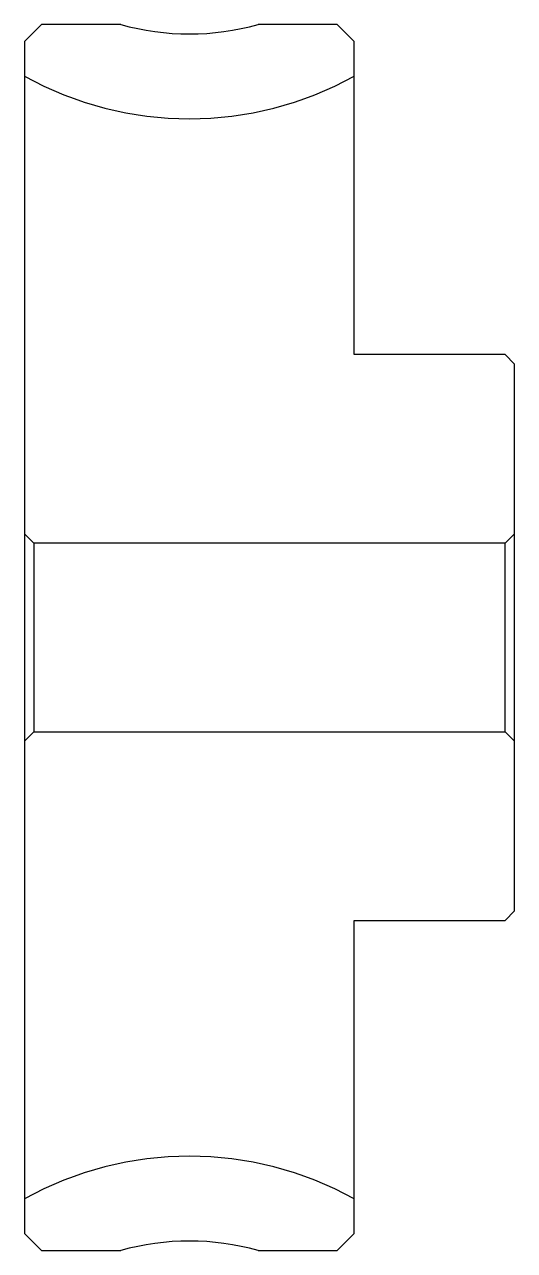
# Model space of a CAD drawing. Header units: metres. Extents: x 128 to 438, y 84 to 334.
# Drawn here: x 128.3 to 180.3, y 84 to 214 of the extents above; entities outside this region: 2.
import ezdxf

# ---------------------------------------------------------------- set-up
doc = ezdxf.new("R2010")
doc.units = ezdxf.units.M

msp = doc.modelspace()

# ---------------------------------------------------------------- linework, layer by layer
at = {"color": 4}
for p, q in [((180.258057, 160.032257), (179.258057, 159.032257)), ((128.258057, 138.032257), (129.258057, 139.032257)), ((180.258057, 138.032257), (179.258057, 139.032257))]:
    msp.add_line(p, q, dxfattribs=at)
for points in [[(138.477951, 214.032257), (130.064514, 214.032257), (128.258057, 212.2258), (128.258057, 138.032257)], [(163.258057, 179.032257), (163.258057, 212.2258), (161.451599, 214.032257), (153.038162, 214.032257)], [(163.258057, 119.032257), (179.258057, 119.032257), (180.258057, 120.032257), (180.258057, 178.032257), (179.258057, 179.032257), (163.258057, 179.032257)], [(128.258057, 160.032257), (129.258057, 159.032257), (129.258057, 139.032257), (179.258057, 139.032257), (179.258057, 159.032257), (129.258057, 159.032257)], [(128.258057, 138.032257), (128.258057, 85.838707), (130.064514, 84.032257), (138.477951, 84.032257)], [(153.038162, 84.032257), (161.451599, 84.032257), (163.258057, 85.838707), (163.258057, 119.032257)]]:
    msp.add_lwpolyline(points, dxfattribs=at)
at = {"color": 7}
for centre, start, end in [((422.212891, 329.175354), 10, 180), ((432.620087, 331.010437), 180, 10)]:
    msp.add_arc(centre, 5.283871, start, end, dxfattribs=at)
at = {"color": 4}
for centre, radius, start, end in [((145.758057, 240.032257), 27, 254.35752796, 285.64247005), ((145.758057, 240.032257), 36, 240.91470556, 299.08529444), ((145.758057, 58.032257), 36, 60.91470556, 119.08529444), ((145.758057, 58.032257), 27, 74.35752995, 105.64247204)]:
    msp.add_arc(centre, radius, start, end, dxfattribs=at)

doc.saveas('drawing.dxf')
